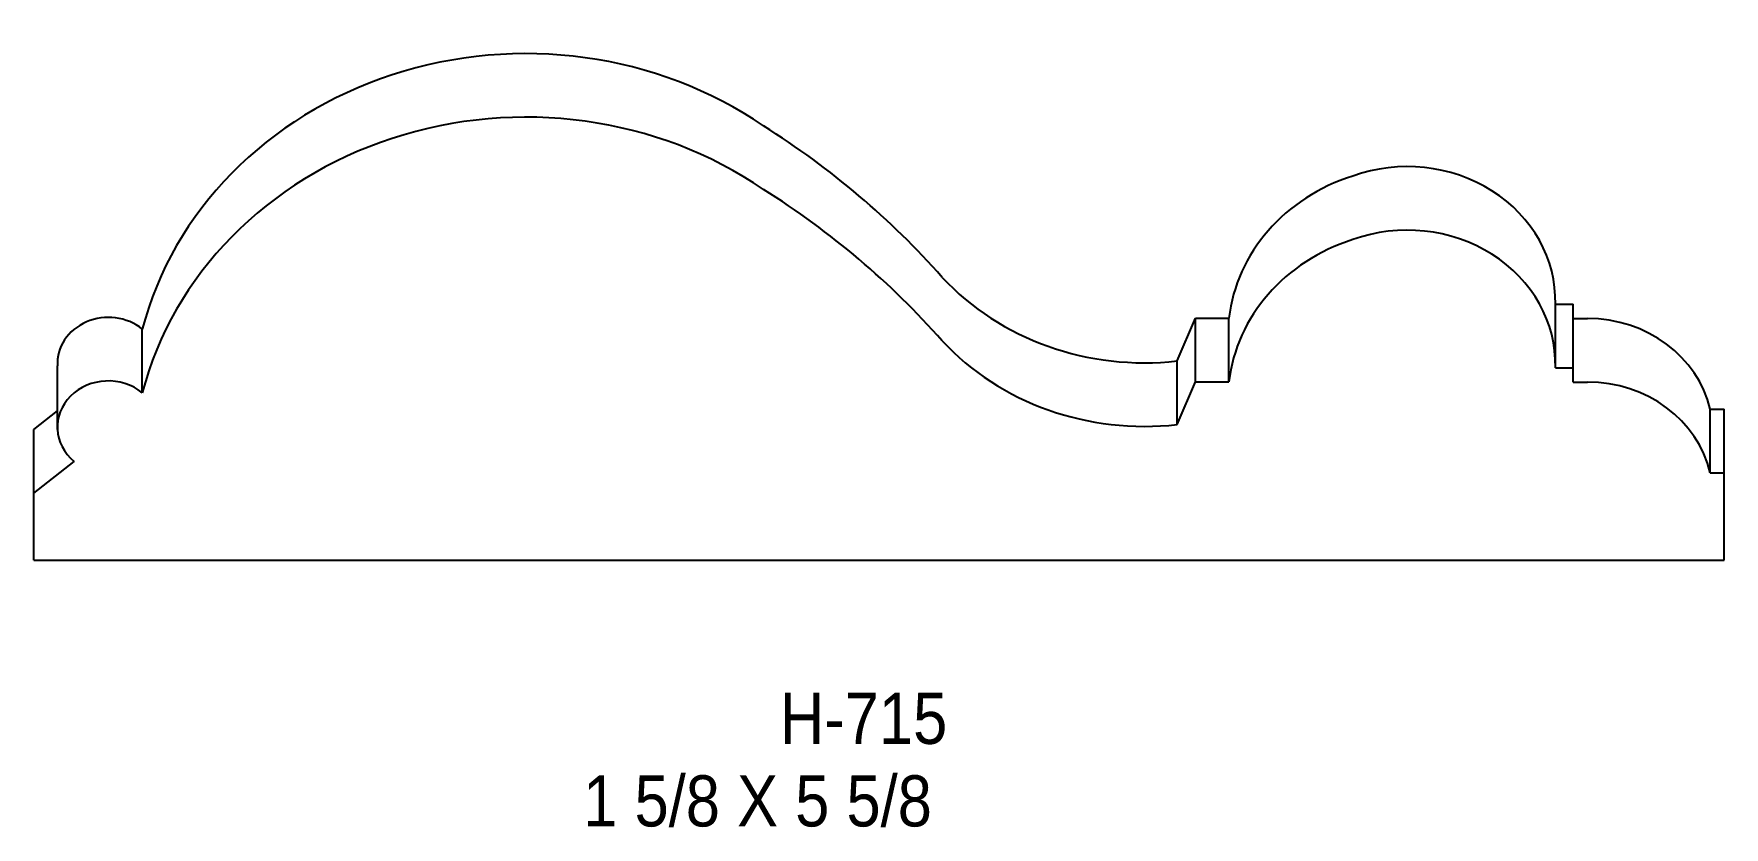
# Model space of a CAD drawing. Extents: x 59.6 to 65.22, y 168.65 to 171.29.
import ezdxf

# ---------------------------------------------------------------- set-up
doc = ezdxf.new("R2010")
doc.units = 0
doc.header["$LTSCALE"] = 5
doc.layers.add('PROFILE', color=7, linetype='CONTINUOUS')
doc.styles.add('TXT', font='TXT', dxfattribs={"height": 3.5})

msp = doc.modelspace()

# ---------------------------------------------------------------- linework, layer by layer
at = {"layer": 'PROFILE', "color": 1, "linetype": 'CONTINUOUS'}
for p, q in [((63.4012, 170.1987), (63.4619, 170.3406)), ((63.4619, 170.1293), (63.4619, 170.3406)), ((63.4619, 170.3406), (63.5731, 170.3406)), ((63.5731, 170.1293), (63.5731, 170.3406)), ((64.659, 170.1763), (64.659, 170.3875)), ((64.659, 170.3875), (64.7177, 170.3875)), ((64.7177, 170.1763), (64.7177, 170.3875)), ((64.7177, 170.3396), (64.7177, 170.3875)), ((64.7177, 170.1284), (64.7177, 170.3396)), ((64.7177, 170.3396), (64.7654, 170.3396)), ((59.958, 170.0932), (59.958, 170.3044)), ((59.6757, 169.9709), (59.6757, 170.1822)), ((63.4012, 169.9874), (63.4012, 170.1987)), ((64.659, 170.1763), (64.7177, 170.1763)), ((64.7177, 170.1284), (64.7177, 170.1763)), ((63.4012, 169.9874), (63.4619, 170.1293)), ((63.4619, 170.1293), (63.5731, 170.1293)), ((64.7177, 170.1284), (64.7654, 170.1284)), ((59.597, 169.9706), (59.6757, 170.0326)), ((65.1734, 169.8267), (65.1734, 170.0379)), ((65.1734, 170.0379), (65.2206, 170.0379)), ((65.2206, 169.8267), (65.2206, 170.0379)), ((65.2206, 169.7477), (65.2206, 170.0379)), ((59.597, 169.7594), (59.597, 169.9706)), ((59.597, 169.7477), (59.597, 169.9706)), ((59.597, 169.7594), (59.7308, 169.8648)), ((65.1734, 169.8267), (65.2206, 169.8267)), ((65.2206, 169.5365), (65.2206, 169.8267)), ((59.597, 169.5365), (59.597, 169.7594)), ((59.597, 169.5365), (65.2206, 169.5365))]:
    msp.add_line(p, q, dxfattribs=at)
for centre, major_axis, start_param, end_param in [((61.2341, 170.0323), (1.3109, 0), 0.923273, 2.910502), ((61.2341, 169.8211), (1.3109, 0), 0.923273, 2.910502), ((60.4288, 168.8925), (2.8022, 0), 0.673537, 0.964774), ((64.1661, 170.398), (0.493, 0), -0.023525, 1.946992), ((64.1893, 170.2837), (0.6193, 0), 1.906861, 3.040055), ((60.4288, 168.6813), (2.8022, 0), 0.673537, 0.964774), ((64.1661, 170.1868), (0.493, 0), -0.023525, 1.946992), ((64.1893, 170.0724), (0.6193, 0), 1.906861, 3.040055), ((63.2923, 170.9898), (0.8797, 0), -2.442368, -1.446617), ((59.8452, 170.1896), (0.1697, 0), 0.843072, -3.093181), ((64.7654, 169.9621), (0.4166, 0), 0.202316, 1.570796), ((63.2923, 170.7785), (0.8797, 0), -2.442368, -1.446617), ((59.8452, 169.9784), (0.1697, 0), 0.843072, -2.310871), ((64.7654, 169.7508), (0.4166, 0), 0.202316, 1.570796)]:
    msp.add_ellipse(centre, major_axis=major_axis, ratio=0.906308, start_param=start_param, end_param=end_param, dxfattribs=at)

# ---------------------------------------------------------------- texts
at = {"layer": 'PROFILE', "color": 1, "linetype": 'CONTINUOUS', "style": 'TXT', "width": 0.9}
for s, height, p in [('H-715', 0.16996, (62.0789, 168.9255)), ('1 5/8 X 5 5/8', 0.169956, (61.4249, 168.6511))]:
    msp.add_text(s, height=height, dxfattribs=at).set_placement(p)

doc.saveas('drawing.dxf')
